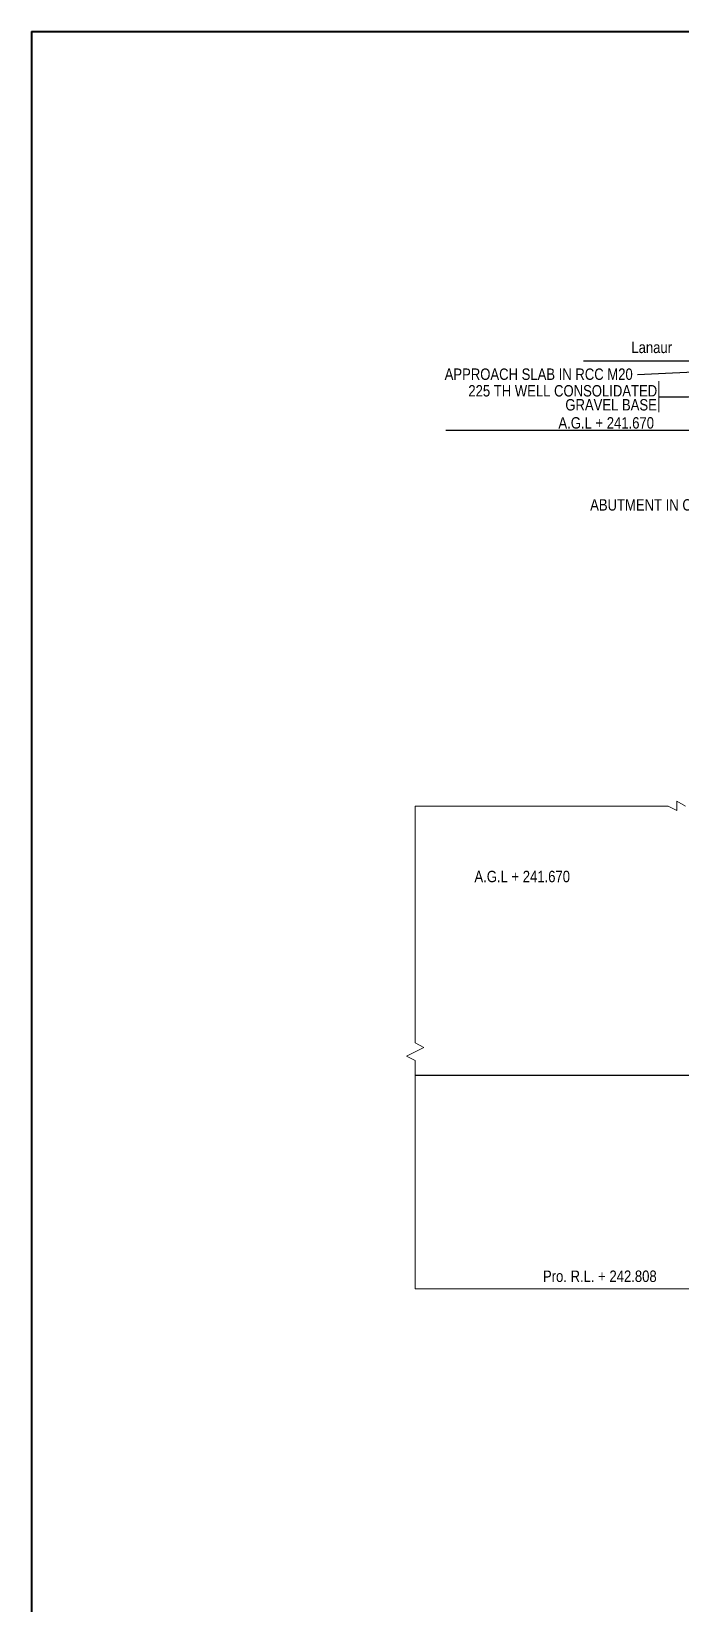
# Model space of a CAD drawing. Header units: millimetres. Extents: x 1066556 to 1127909, y -249798 to -204202.
# Drawn here: x 1066556 to 1077934, y -231785 to -204202 of the extents above; entities that cross this region are included whole.
import ezdxf

# ---------------------------------------------------------------- set-up
doc = ezdxf.new("R2010")
doc.units = ezdxf.units.MM
doc.header["$LTSCALE"] = 300
doc.header["$MEASUREMENT"] = 0
for name, color, linetype, lineweight in [('elevations', 7, 'Continuous', 25), ('MAIN', 7, 'Continuous', 25), ('text', 7, 'Continuous', 25)]:
    doc.layers.add(name, color=color, linetype=linetype, lineweight=lineweight)
doc.styles.add('ARIAL NARROW', font='ARIALN.TTF', dxfattribs={"height": 250})
doc.styles.get("Standard").update_dxf_attribs({"font": 'ARIALN.TTF', "height": 200})
doc.dimstyles.new('STANDARD$7', dxfattribs={"dimtxt": 2, "dimasz": 2, "dimexe": 1.25, "dimexo": 0.625, "dimtad": 1, "dimdec": 0, "dimlfac": 0.5, "dimdsep": 46, "dimtxsty": 'ARIAL NARROW', "dimcen": 2.5, "dimdle": 0.1, "dimse1": 1, "dimse2": 1, "dimadec": 0, "dimazin": 0, "dimtfac": 1, "dimtdec": 0, "dimtmove": 0, "dimatfit": 3, "dimfxl": 1, "dimtolj": 1, "dimtzin": 0, "dimarcsym": 0})

msp = doc.modelspace()

# ---------------------------------------------------------------- linework, layer by layer
at = {"layer": 'MAIN', "color": 0, "lineweight": 40}
for q in [(1127861.72, -204201.98), (1066555.68, -249798.44)]:
    msp.add_line((1066555.68, -204201.98), q, dxfattribs=at)
at = {"layer": 'MAIN', "color": 0, "linetype": 'ByBlock'}
for p, q in [((1097806.09, -209989.57), (1076231.57, -209989.57)), ((1078690.59, -211202.57), (1073820.77, -211202.57)), ((1073279.47, -222514.67), (1086391.57, -222514.38))]:
    msp.add_line(p, q, dxfattribs=at)
at = {"layer": 'MAIN', "color": 0, "lineweight": 9}
for p, q in [((1077553.96, -210881.3), (1077553.96, -210336.68)), ((1073671.43, -226261.81), (1073671.93, -226262.31))]:
    msp.add_line(p, q, dxfattribs=at)
at = {"layer": 'MAIN', "color": 0, "lineweight": 13}
for p, q in [((1073279.38, -217792.65), (1073279.38, -221948.49)), ((1077719.68, -217792.95), (1073279.38, -217793.07)), ((1077869.68, -217869.44), (1077719.68, -217792.95)), ((1078019.68, -217792.95), (1077869.68, -217704.3)), ((1077869.68, -217704.3), (1077869.68, -217869.44)), ((1073127.68, -222180.44), (1073431.13, -222025.84)), ((1073431.13, -222025.84), (1073279.38, -221948.49)), ((1073127.68, -222180.61), (1073279.47, -222257.87)), ((1073279.47, -222257.87), (1073279.43, -226264.87)), ((1073279.43, -226264.87), (1086391.57, -226264.3))]:
    msp.add_line(p, q, dxfattribs=at)

# ---------------------------------------------------------------- texts
at = {"layer": 'elevations', "color": 0, "linetype": 'ByBlock', "style": 'ARIAL NARROW'}
for s, p in [('225 TH WELL CONSOLIDATED', (1074214.31, -210606.85)), ('GRAVEL BASE', (1075914.05, -210852.43)), ('A.G.L + 241.670', (1075793.35, -211169.65)), ('A.G.L + 241.670', (1074320.92, -219128.62)), ('Pro. R.L. + 242.808', (1075522.26, -226142.01))]:
    msp.add_text(s, height=200, dxfattribs=at).set_placement(p)
at = {"layer": 'elevations', "color": 0, "linetype": 'ByBlock', "char_height": 200, "style": 'ARIAL NARROW'}
for s, insert, attachment_point in [('APPROACH SLAB IN RCC M20', (1073799.1, -210216.88), 4), ('ABUTMENT IN CC M15', (1078805.67, -212510.02), 6)]:
    msp.add_mtext(s, dxfattribs=dict(at, insert=insert, attachment_point=attachment_point))
at = {"layer": 'text', "color": 0, "linetype": 'ByBlock', "insert": (1077071.99, -209645.11), "char_height": 200, "width": 1005.816, "attachment_point": 1}
msp.add_mtext('Lanaur', dxfattribs=at)

# ---------------------------------------------------------------- leaders
at = {"layer": 'MAIN', "color": 0, "lineweight": 9}
for points, override in [([(1078832.69, -210145.4), (1077176.54, -210225.44)], {"dimtxt": 200, "dimasz": 200, "dimexe": 0.18, "dimexo": 0.0625, "dimgap": 0.09, "dimtad": 0, "dimtoh": 1, "dimlfac": 1, "dimzin": 0, "dimcen": 0.09, "dimtdec": 4, "dimtofl": 0}), ([(1079162.37, -210328.97), (1078067.24, -210618.36), (1077553.96, -210618.36)], {"dimtxt": 300, "dimasz": 250, "dimexe": 0.18, "dimexo": 0.0625, "dimgap": 0.09, "dimtad": 0, "dimtoh": 1, "dimlfac": 1, "dimzin": 0, "dimcen": 0.09, "dimdle": 200, "dimtdec": 4, "dimtofl": 0})]:
    msp.add_leader(points, dimstyle='STANDARD$7', override=override, dxfattribs=at)

doc.saveas('drawing.dxf')
